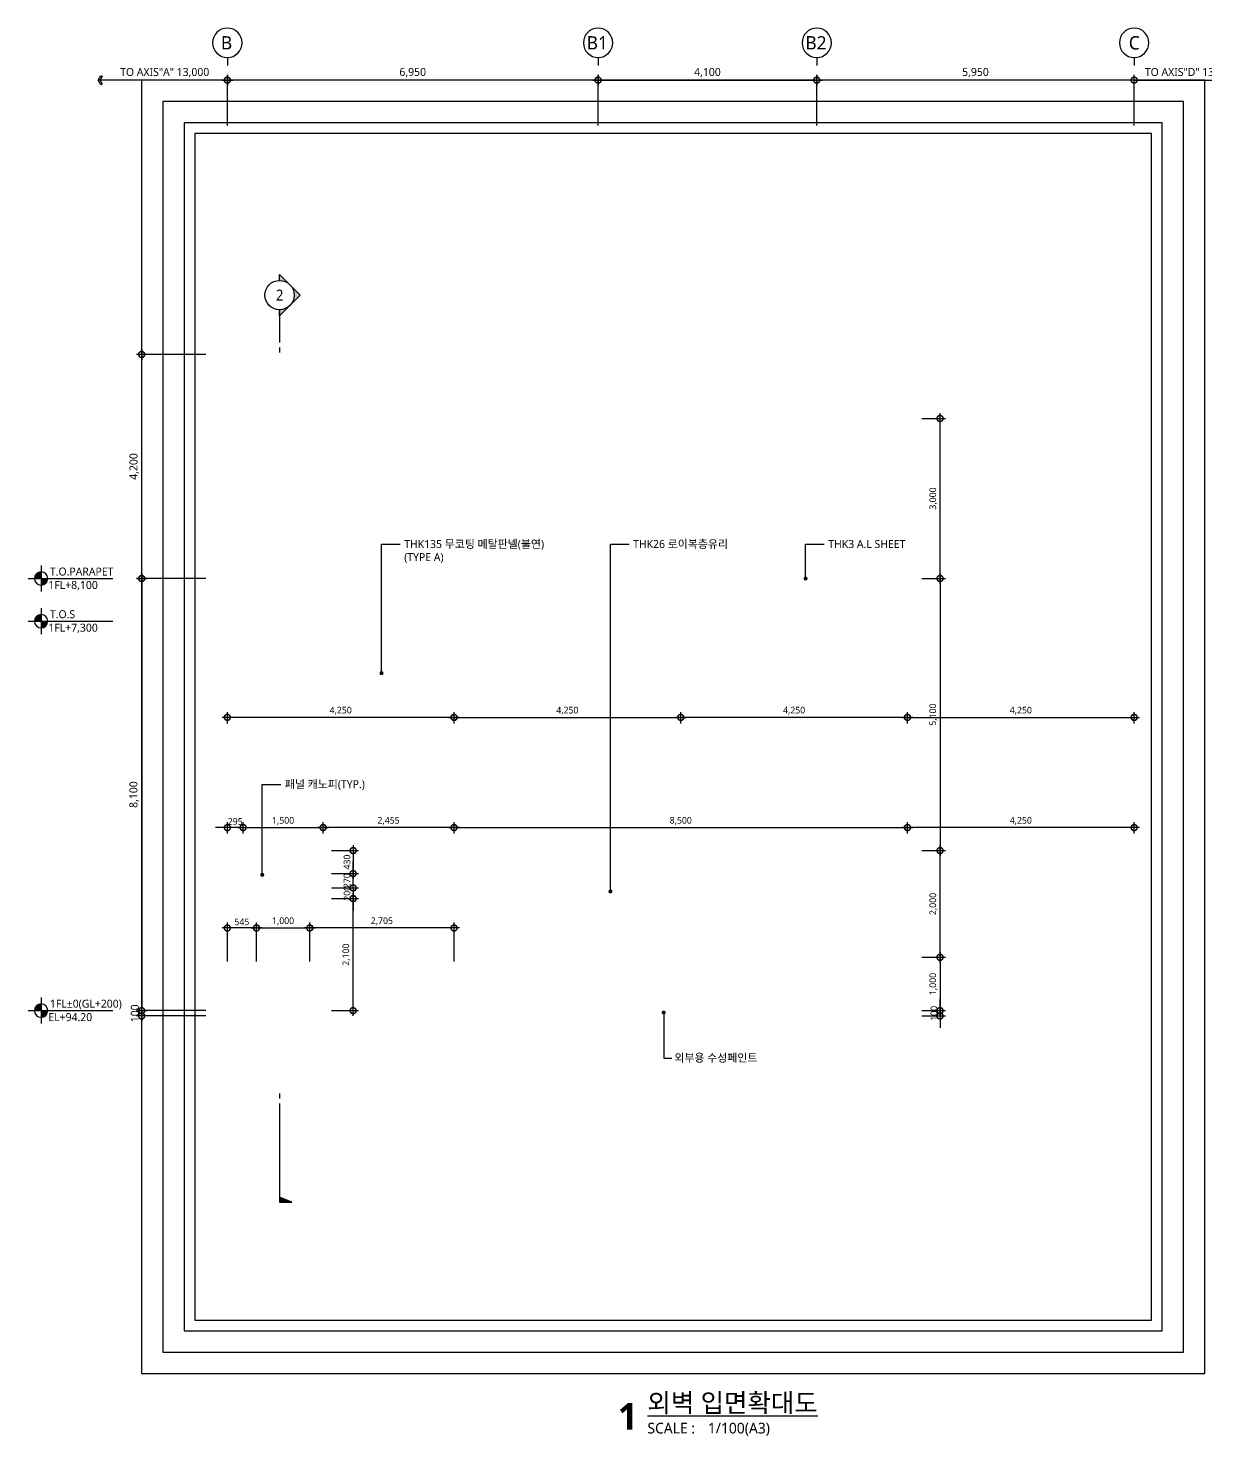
# Model space of a CAD drawing. Header units: millimetres. Extents: x 2568 to 292571, y 1285 to 27671.
# Drawn here: x 254868 to 276946, y 1285 to 27671 of the extents above; entities that cross this region are included whole.
import ezdxf
from ezdxf import colors
from ezdxf.entities.mleader import LeaderData, LeaderLine
from ezdxf.enums import TextEntityAlignment as Align
from ezdxf.math import Vec2, Vec3

# ---------------------------------------------------------------- set-up
doc = ezdxf.new("R2010")
doc.units = ezdxf.units.MM
doc.header["$LTSCALE"] = 200
doc.layers.get('DEFPOINTS').update_dxf_attribs({"color": 137})
for name, color, linetype in [('A-dim', 7, 'Continuous'), ('DIM', 7, 'Continuous'), ('DIM-INT', 7, 'Continuous'), ('SYM', 6, 'Continuous'), ('SYM-LEAD', 6, 'Continuous'), ('SYM-LEVEL', 7, 'Continuous'), ('TAG', 6, 'Continuous'), ('TEXT', 3, 'Continuous')]:
    doc.layers.add(name, color=color, linetype=linetype)
doc.layers.add('NOPLOT', color=191, linetype='Continuous', plot=False)
doc.styles.add('$0$스타일1', font='malgun.ttf')
doc.styles.add('ARIALB', font='malgun.ttf')
doc.styles.add('T1', font='malgun.ttf')
doc.styles.add('TEXT', font='malgun.ttf')
doc.styles.add('XR-sec$0$스타일1', font='malgun.ttf')
doc.styles.add('맑은고딕', font='malgun.ttf')
doc.styles.add('스타일1', font='malgun.ttf')
doc.styles.add('스타일2', font='malgunbd.ttf')
doc.dimstyles.new('CJA', dxfattribs={"dimscale": 300, "dimtxt": 2.7, "dimasz": 1, "dimexe": 2, "dimexo": 3, "dimgap": 1, "dimtad": 1, "dimdec": 0, "dimzin": 1, "dimdsep": 46, "dimlunit": 6, "dimtxsty": '$0$스타일1', "dimblk": 'CJDOT', "dimcen": 0.09, "dimdle": 1, "dimclrd": 256, "dimclre": 256, "dimclrt": 3, "dimadec": 0, "dimazin": 0, "dimtfac": 1, "dimtdec": 0, "dimtix": 1, "dimtmove": 2, "dimatfit": 3, "dimldrblk": 'CJDOT', "dimfxl": 1, "dimtolj": 1, "dimtzin": 1, "dimarcsym": 0})
doc.dimstyles.new('DIM-QD 1', dxfattribs={"dimtxt": 3, "dimasz": 1.5, "dimexe": 1, "dimexo": 0, "dimgap": 1, "dimtad": 1, "dimdec": 3, "dimdsep": 46, "dimlunit": 6, "dimtxsty": '스타일1', "dimblk1": 'ARCHTICK', "dimblk2": 'ARCHTICK', "dimsah": 1, "dimcen": 0, "dimclrd": 256, "dimclre": 256, "dimclrt": 3, "dimazin": 2, "dimtfac": 1, "dimtdec": 3, "dimtix": 1, "dimtmove": 2, "dimatfit": 3, "dimldrblk": 'ARCHTICK', "dimfxl": 1, "dimtolj": 1, "dimtzin": 0, "dimarcsym": 0})
doc.dimstyles.new('GAUN-50', dxfattribs={"dimscale": 50, "dimtxt": 3, "dimasz": 1, "dimexe": 2, "dimexo": 3, "dimgap": 1, "dimtad": 1, "dimdec": 0, "dimzin": 1, "dimdsep": 46, "dimlunit": 6, "dimtxsty": '스타일1', "dimblk": 'GAUN-DOT', "dimcen": -2, "dimdle": 2, "dimclrd": 256, "dimclre": 256, "dimclrt": 3, "dimadec": 0, "dimazin": 0, "dimtfac": 1, "dimtdec": 0, "dimtix": 1, "dimtmove": 2, "dimatfit": 3, "dimldrblk": 'DOTSMALL', "dimfxl": 1, "dimtolj": 1, "dimtzin": 1, "dimarcsym": 0})

# ---------------------------------------------------------------- blocks, each defined once
blk = doc.blocks.new('bu-v')
at = {"layer": 'TAG', "ltscale": 0.2}
blk.add_line((0, 3), (0, 0), dxfattribs=at)
blk.add_circle((0, 8.5), 5.5, dxfattribs=at)
at = {"layer": 'TAG', "color": 3, "style": 'ARIALB'}
blk.add_attdef('1', text='', height=5, dxfattribs=at).set_placement((0, 8.5), align=Align.MIDDLE_CENTER)
blk = doc.blocks.new('GAUN-DOT')
at = {"linetype": 'ByBlock'}
for p, q in [((2, 0), (-2, 0)), ((0, -2), (0, 2))]:
    blk.add_line(p, q, dxfattribs=at)
at = {"const_width": 2.25}
blk.add_lwpolyline([(0, 0.28125, 1), (0, -0.28125, 1)], format="xyb", close=True, dxfattribs=at)
blk = doc.blocks.new('*D82')
at = {"layer": 'DEFPOINTS', "color": 0, "transparency": 16777216}
for p in [(258602, 26697), (258602, 25697), (265552, 25697)]:
    blk.add_point(p, dxfattribs=at)
at = {"layer": 'DIM', "lineweight": -2, "transparency": 16777216}
for p, q in [((258602, 25847), (258602, 26797)), ((265502, 26697), (258652, 26697)), ((265552, 25847), (265552, 26797))]:
    blk.add_line(p, q, dxfattribs=at)
at = {"layer": 'DIM', "lineweight": -2, "transparency": 16777216, "xscale": 50, "yscale": 50, "zscale": 50, "rotation": 180}
blk.add_blockref('GAUN-DOT', (258602, 26697), dxfattribs=at)
at = {"layer": 'DIM', "lineweight": -2, "transparency": 16777216, "xscale": 50, "yscale": 50, "zscale": 50}
blk.add_blockref('GAUN-DOT', (265552, 26697), dxfattribs=at)
at = {"layer": 'DIM', "color": 3, "transparency": 16777216, "insert": (262077, 26837), "char_height": 150, "attachment_point": 5, "style": '스타일1'}
blk.add_mtext('\\A1;6,950', dxfattribs=at)
blk = doc.blocks.new('_DotSmall')
at = {"color": 0, "linetype": 'ByBlock', "const_width": 0.5}
blk.add_lwpolyline([(-0.0625, 0, 1), (0.0625, 0, 1)], format="xyb", close=True, dxfattribs=at)
blk = doc.blocks.new('*U13')
at = {"linetype": 'ByBlock', "lineweight": -2}
h = blk.add_hatch(color=0, dxfattribs=at)
h.paths.add_polyline_path([(0, 300, 0.198912), (-212, 212), (0, 424)])
h.paths.add_polyline_path([(-212, -212), (-424, 0), (-212, 212, 0.414214)])
h.paths.add_polyline_path([(-212, -212, 0.198912), (0, -300), (0, -424)])
blk.add_hatch(color=0, dxfattribs=at).paths.add_polyline_path([(-250, -18545), (0, -18445), (0, -18545)])
at = {"color": 0, "linetype": 'ByBlock', "lineweight": -2}
blk.add_lwpolyline([(0, 300, 1), (0, -300, 1), (0, 300), (0, 424), (-424, 0), (0, -424), (0, -300), (0, -424)], format="xyb", dxfattribs=at)
for points in [[(0, -300), (0, -972)], [(0, -1072), (0, -1172)], [(0, -16329), (0, -16429)], [(0, -16529), (0, -18545), (-250, -18545), (0, -18445)]]:
    blk.add_lwpolyline(points, dxfattribs=at)
at = {"color": 6, "style": 'TEXT', "width": 0.9}
blk.add_attdef('상세번호', text='', height=225, dxfattribs=at).set_placement((0, 0), align=Align.MIDDLE_CENTER)
blk = doc.blocks.new('dwgtitle')
at = {"layer": 'SYM', "color": 3, "style": '스타일1'}
blk.add_text('SCALE :', height=4, dxfattribs=at).set_placement((12.25, -1.4))
for tag, p, height in [('%%UTITLE', (12.25, 6.59), 7), ('1/100', (34.89, -1.4), 4)]:
    blk.add_attdef(tag, p, '', height=height, dxfattribs=at)
at = {"layer": 'SYM', "color": 6, "style": '스타일2'}
blk.add_attdef('A', text='', height=10, dxfattribs=at).set_placement((4.89, 5), align=Align.MIDDLE)
blk = doc.blocks.new('XR-sec$0$LEVEL1')
at = {"layer": 'SYM-LEVEL'}
h = blk.add_hatch(color=6, dxfattribs=at)
edge = h.paths.add_edge_path()
edge.add_ellipse((4.87, 0), major_axis=(1.77, 1.77), ratio=1, start_angle=405, end_angle=495)
edge.add_line((2.37, 0), (4.87, 0))
edge.add_line((4.87, 0), (4.87, 2.5))
edge = h.paths.add_edge_path()
edge.add_ellipse((4.87, 0), major_axis=(1.77, 1.77), ratio=1, start_angle=225, end_angle=315)
edge.add_line((7.37, 0), (4.87, 0))
edge.add_line((4.87, 0), (4.87, -2.5))
at = {"layer": 'SYM-LEVEL', "color": 6}
for p, q in [((0, 0), (9.74, 0)), ((4.87, 4.87), (4.87, -4.87)), ((9.07, 0), (31.8, 0))]:
    blk.add_line(p, q, dxfattribs=at)
blk.add_ellipse((4.87, 0), major_axis=(1.77, 1.77), ratio=1, start_param=5.497787, end_param=11.780972, dxfattribs=at)
at = {"layer": 'SYM-LEVEL', "color": 3, "style": 'XR-sec$0$스타일1'}
for tag, p in [('1층-바닥마감', (8.16, 1.11)), ('EL-+100', (8.16, -3.93))]:
    blk.add_attdef(tag, p, '', height=3, dxfattribs=at)
blk = doc.blocks.new('*D274')
at = {"layer": 'A-dim', "lineweight": -2, "transparency": 16777216}
for p, q in [((258196, 17355), (256896, 17355)), ((256996, 17305), (256996, 9305)), ((258196, 9255), (256896, 9255))]:
    blk.add_line(p, q, dxfattribs=at)
at = {"layer": 'DEFPOINTS', "color": 0, "transparency": 16777216}
for p in [(258346, 17355), (256996, 9255), (258346, 9255)]:
    blk.add_point(p, dxfattribs=at)
at = {"layer": 'A-dim', "lineweight": -2, "transparency": 16777216, "xscale": 50, "yscale": 50, "zscale": 50}
for p, rotation in [((256996, 17355), 90), ((256996, 9255), 270)]:
    blk.add_blockref('GAUN-DOT', p, dxfattribs=dict(at, rotation=rotation))
at = {"layer": 'A-dim', "color": 3, "transparency": 16777216, "insert": (256855, 13305), "char_height": 150, "attachment_point": 5, "rotation": 90, "style": '스타일1'}
blk.add_mtext('\\A1;8,100', dxfattribs=at)
blk = doc.blocks.new('*D275')
at = {"layer": 'A-dim', "lineweight": -2, "transparency": 16777216}
for p, q in [((258196, 9255), (256896, 9255)), ((256996, 9305), (256996, 9355)), ((256996, 9255), (256996, 9155)), ((258196, 9155), (256896, 9155)), ((256996, 9105), (256996, 9055))]:
    blk.add_line(p, q, dxfattribs=at)
at = {"layer": 'DEFPOINTS', "color": 0, "transparency": 16777216}
for p in [(258346, 9255), (256996, 9155), (258346, 9155)]:
    blk.add_point(p, dxfattribs=at)
at = {"layer": 'A-dim', "lineweight": -2, "transparency": 16777216, "xscale": 50, "yscale": 50, "zscale": 50}
for p, rotation in [((256996, 9255), 270), ((256996, 9155), 90)]:
    blk.add_blockref('GAUN-DOT', p, dxfattribs=dict(at, rotation=rotation))
at = {"layer": 'A-dim', "color": 3, "transparency": 16777216, "insert": (256868, 9205), "char_height": 150, "attachment_point": 5, "rotation": 90, "style": '스타일1'}
blk.add_mtext('\\A1;100', dxfattribs=at)
blk = doc.blocks.new('_ARCHTICK')
at = {"color": 0, "linetype": 'ByBlock', "const_width": 0.15}
blk.add_lwpolyline([(-0.5, -0.5), (0.5, 0.5)], dxfattribs=at)
blk = doc.blocks.new('*D280')
at = {"layer": 'DEFPOINTS', "color": 0, "transparency": 16777216}
for p in [(260402, 11355), (260960, 11355), (260402, 9255)]:
    blk.add_point(p, dxfattribs=at)
at = {"layer": 'DIM-INT', "color": 7, "lineweight": -2, "transparency": 16777216}
for p, q in [((260552, 11355), (261060, 11355)), ((260960, 9155), (260960, 11455)), ((260552, 9255), (261060, 9255))]:
    blk.add_line(p, q, dxfattribs=at)
at = {"layer": 'DIM-INT', "color": 7, "lineweight": -2, "transparency": 16777216, "xscale": 225, "yscale": 225, "zscale": 225}
for p, rotation in [((260960, 11355), 90), ((260960, 9255), 270)]:
    blk.add_blockref('_DotSmall', p, dxfattribs=dict(at, rotation=rotation))
at = {"layer": 'DIM-INT', "color": 3, "transparency": 16777216, "insert": (260834, 10305), "char_height": 125, "attachment_point": 5, "rotation": 90, "style": '스타일1'}
blk.add_mtext('\\A1;2,100', dxfattribs=at)
blk = doc.blocks.new('CJDOT')
blk.add_line((-2, 0), (2, 0))
at = {"const_width": 0.5}
blk.add_lwpolyline([(-0.25, 0, 1), (0.25, 0, 1)], format="xyb", close=True, dxfattribs=at)
blk = doc.blocks.new('*D281')
at = {"layer": 'DEFPOINTS', "color": 0, "transparency": 16777216}
for p in [(260402, 11555), (260402, 11355), (260960, 11355)]:
    blk.add_point(p, dxfattribs=at)
at = {"layer": 'DIM-INT', "color": 7, "lineweight": -2, "transparency": 16777216}
for p, q in [((260960, 11555), (260960, 11780)), ((260552, 11555), (261060, 11555)), ((260552, 11355), (261060, 11355)), ((260960, 11555), (260960, 11355)), ((260960, 11355), (260960, 11130))]:
    blk.add_line(p, q, dxfattribs=at)
at = {"layer": 'DIM-INT', "color": 7, "lineweight": -2, "transparency": 16777216, "xscale": 225, "yscale": 225, "zscale": 225}
for p, rotation in [((260960, 11555), 270), ((260960, 11355), 90)]:
    blk.add_blockref('_DotSmall', p, dxfattribs=dict(at, rotation=rotation))
at = {"layer": 'DIM-INT', "color": 3, "transparency": 16777216, "insert": (260845, 11455), "char_height": 125, "attachment_point": 5, "rotation": 90, "style": '스타일1'}
blk.add_mtext('\\A1;200', dxfattribs=at)
blk = doc.blocks.new('*D282')
at = {"layer": 'DEFPOINTS', "color": 0, "transparency": 16777216}
for p in [(260402, 11825), (260960, 11825), (260402, 11555)]:
    blk.add_point(p, dxfattribs=at)
at = {"layer": 'DIM-INT', "color": 7, "lineweight": -2, "transparency": 16777216}
for p, q in [((260960, 11825), (260960, 12050)), ((260552, 11825), (261060, 11825)), ((260960, 11555), (260960, 11825)), ((260552, 11555), (261060, 11555)), ((260960, 11555), (260960, 11330))]:
    blk.add_line(p, q, dxfattribs=at)
at = {"layer": 'DIM-INT', "color": 7, "lineweight": -2, "transparency": 16777216, "xscale": 225, "yscale": 225, "zscale": 225}
for p, rotation in [((260960, 11825), 270), ((260960, 11555), 90)]:
    blk.add_blockref('_DotSmall', p, dxfattribs=dict(at, rotation=rotation))
at = {"layer": 'DIM-INT', "color": 3, "transparency": 16777216, "insert": (260845, 11690), "char_height": 125, "attachment_point": 5, "rotation": 90, "style": '스타일1'}
blk.add_mtext('\\A1;270', dxfattribs=at)
blk = doc.blocks.new('*D283')
at = {"layer": 'DEFPOINTS', "color": 0, "transparency": 16777216}
for p in [(258602, 10805), (258602, 10029), (259147, 10029)]:
    blk.add_point(p, dxfattribs=at)
at = {"layer": 'DIM-INT', "color": 7, "lineweight": -2, "transparency": 16777216}
for p, q in [((258602, 10179), (258602, 10905)), ((259147, 10179), (259147, 10905)), ((259247, 10805), (258502, 10805))]:
    blk.add_line(p, q, dxfattribs=at)
at = {"layer": 'DIM-INT', "color": 7, "lineweight": -2, "transparency": 16777216, "xscale": 225, "yscale": 225, "zscale": 225, "rotation": 180}
blk.add_blockref('_DotSmall', (258602, 10805), dxfattribs=at)
at = {"layer": 'DIM-INT', "color": 7, "lineweight": -2, "transparency": 16777216, "xscale": 225, "yscale": 225, "zscale": 225}
blk.add_blockref('_DotSmall', (259147, 10805), dxfattribs=at)
at = {"layer": 'DIM-INT', "color": 3, "transparency": 16777216, "insert": (258874, 10919), "char_height": 125, "attachment_point": 5, "style": '스타일1'}
blk.add_mtext('\\A1;545', dxfattribs=at)
blk = doc.blocks.new('*D284')
at = {"layer": 'DEFPOINTS', "color": 0, "transparency": 16777216}
for p in [(260147, 10805), (259147, 10029), (260147, 10029)]:
    blk.add_point(p, dxfattribs=at)
at = {"layer": 'DIM-INT', "color": 7, "lineweight": -2, "transparency": 16777216}
for p, q in [((259147, 10179), (259147, 10905)), ((260147, 10179), (260147, 10905)), ((259047, 10805), (260247, 10805))]:
    blk.add_line(p, q, dxfattribs=at)
at = {"layer": 'DIM-INT', "color": 7, "lineweight": -2, "transparency": 16777216, "xscale": 225, "yscale": 225, "zscale": 225, "rotation": 180}
blk.add_blockref('_DotSmall', (259147, 10805), dxfattribs=at)
at = {"layer": 'DIM-INT', "color": 7, "lineweight": -2, "transparency": 16777216, "xscale": 225, "yscale": 225, "zscale": 225}
blk.add_blockref('_DotSmall', (260147, 10805), dxfattribs=at)
at = {"layer": 'DIM-INT', "color": 3, "transparency": 16777216, "insert": (259647, 10930), "char_height": 125, "attachment_point": 5, "style": '스타일1'}
blk.add_mtext('\\A1;1,000', dxfattribs=at)
blk = doc.blocks.new('*D276')
at = {"layer": 'DEFPOINTS', "color": 0, "transparency": 16777216}
for p in [(260147, 10805), (260147, 10029), (262852, 10029)]:
    blk.add_point(p, dxfattribs=at)
at = {"layer": 'DIM-INT', "color": 7, "lineweight": -2, "transparency": 16777216}
for p, q in [((260147, 10179), (260147, 10905)), ((262852, 10179), (262852, 10905)), ((262952, 10805), (260047, 10805))]:
    blk.add_line(p, q, dxfattribs=at)
at = {"layer": 'DIM-INT', "color": 7, "lineweight": -2, "transparency": 16777216, "xscale": 225, "yscale": 225, "zscale": 225, "rotation": 180}
blk.add_blockref('_DotSmall', (260147, 10805), dxfattribs=at)
at = {"layer": 'DIM-INT', "color": 7, "lineweight": -2, "transparency": 16777216, "xscale": 225, "yscale": 225, "zscale": 225}
blk.add_blockref('_DotSmall', (262852, 10805), dxfattribs=at)
at = {"layer": 'DIM-INT', "color": 3, "transparency": 16777216, "insert": (261499, 10930), "char_height": 125, "attachment_point": 5, "style": '스타일1'}
blk.add_mtext('\\A1;2,705', dxfattribs=at)
blk = doc.blocks.new('*D277')
at = {"layer": 'DEFPOINTS', "color": 0, "transparency": 16777216}
for p in [(260397, 12686), (258897, 12423), (260397, 12423)]:
    blk.add_point(p, dxfattribs=at)
at = {"layer": 'DIM-INT', "color": 7, "lineweight": -2, "transparency": 16777216}
for p, q in [((258797, 12686), (260497, 12686)), ((258897, 12573), (258897, 12786)), ((260397, 12573), (260397, 12786))]:
    blk.add_line(p, q, dxfattribs=at)
at = {"layer": 'DIM-INT', "color": 7, "lineweight": -2, "transparency": 16777216, "xscale": 225, "yscale": 225, "zscale": 225, "rotation": 180}
blk.add_blockref('_DotSmall', (258897, 12686), dxfattribs=at)
at = {"layer": 'DIM-INT', "color": 7, "lineweight": -2, "transparency": 16777216, "xscale": 225, "yscale": 225, "zscale": 225}
blk.add_blockref('_DotSmall', (260397, 12686), dxfattribs=at)
at = {"layer": 'DIM-INT', "color": 3, "transparency": 16777216, "insert": (259647, 12811), "char_height": 125, "attachment_point": 5, "style": '스타일1'}
blk.add_mtext('\\A1;1,500', dxfattribs=at)
blk = doc.blocks.new('*D278')
at = {"layer": 'DEFPOINTS', "color": 0, "transparency": 16777216}
for p in [(260397, 12686), (260397, 12423), (262852, 12423)]:
    blk.add_point(p, dxfattribs=at)
at = {"layer": 'DIM-INT', "color": 7, "lineweight": -2, "transparency": 16777216}
for p, q in [((262952, 12686), (260297, 12686)), ((260397, 12573), (260397, 12786)), ((262852, 12573), (262852, 12786))]:
    blk.add_line(p, q, dxfattribs=at)
at = {"layer": 'DIM-INT', "color": 7, "lineweight": -2, "transparency": 16777216, "xscale": 225, "yscale": 225, "zscale": 225, "rotation": 180}
blk.add_blockref('_DotSmall', (260397, 12686), dxfattribs=at)
at = {"layer": 'DIM-INT', "color": 7, "lineweight": -2, "transparency": 16777216, "xscale": 225, "yscale": 225, "zscale": 225}
blk.add_blockref('_DotSmall', (262852, 12686), dxfattribs=at)
at = {"layer": 'DIM-INT', "color": 3, "transparency": 16777216, "insert": (261624, 12811), "char_height": 125, "attachment_point": 5, "style": '스타일1'}
blk.add_mtext('\\A1;2,455', dxfattribs=at)
blk = doc.blocks.new('*D279')
at = {"layer": 'DEFPOINTS', "color": 0, "transparency": 16777216}
for p in [(258602, 12686), (258602, 12423), (258897, 12423)]:
    blk.add_point(p, dxfattribs=at)
at = {"layer": 'DIM-INT', "color": 7, "lineweight": -2, "transparency": 16777216}
for p, q in [((258602, 12686), (258377, 12686)), ((258602, 12573), (258602, 12786)), ((258897, 12686), (258602, 12686)), ((258897, 12573), (258897, 12786)), ((258897, 12686), (259122, 12686))]:
    blk.add_line(p, q, dxfattribs=at)
at = {"layer": 'DIM-INT', "color": 7, "lineweight": -2, "transparency": 16777216, "xscale": 225, "yscale": 225, "zscale": 225}
blk.add_blockref('_DotSmall', (258602, 12686), dxfattribs=at)
at = {"layer": 'DIM-INT', "color": 7, "lineweight": -2, "transparency": 16777216, "xscale": 225, "yscale": 225, "zscale": 225, "rotation": 180}
blk.add_blockref('_DotSmall', (258897, 12686), dxfattribs=at)
at = {"layer": 'DIM-INT', "color": 3, "transparency": 16777216, "insert": (258749, 12801), "char_height": 125, "attachment_point": 5, "style": '스타일1'}
blk.add_mtext('\\A1;295', dxfattribs=at)
blk = doc.blocks.new('*D285')
at = {"layer": 'A-dim', "lineweight": -2, "transparency": 16777216}
for p, q in [((258196, 21555), (256896, 21555)), ((256996, 17405), (256996, 21505)), ((258196, 17355), (256896, 17355))]:
    blk.add_line(p, q, dxfattribs=at)
at = {"layer": 'DEFPOINTS', "color": 0, "transparency": 16777216}
for p in [(256996, 21555), (258346, 21555), (258346, 17355)]:
    blk.add_point(p, dxfattribs=at)
at = {"layer": 'A-dim', "lineweight": -2, "transparency": 16777216, "xscale": 50, "yscale": 50, "zscale": 50}
for p, rotation in [((256996, 21555), 90), ((256996, 17355), 270)]:
    blk.add_blockref('GAUN-DOT', p, dxfattribs=dict(at, rotation=rotation))
at = {"layer": 'A-dim', "color": 3, "transparency": 16777216, "insert": (256856, 19455), "char_height": 150, "attachment_point": 5, "rotation": 90, "style": '스타일1'}
blk.add_mtext('\\A1;4,200', dxfattribs=at)
blk = doc.blocks.new('*D292')
at = {"layer": 'DEFPOINTS', "color": 0, "transparency": 16777216}
for p in [(258602, 14752), (258602, 14488), (262852, 14488)]:
    blk.add_point(p, dxfattribs=at)
at = {"layer": 'DIM-INT', "color": 7, "lineweight": -2, "transparency": 16777216}
for p, q in [((258602, 14638), (258602, 14852)), ((262852, 14638), (262852, 14852)), ((262952, 14752), (258502, 14752))]:
    blk.add_line(p, q, dxfattribs=at)
at = {"layer": 'DIM-INT', "color": 7, "lineweight": -2, "transparency": 16777216, "xscale": 225, "yscale": 225, "zscale": 225, "rotation": 180}
blk.add_blockref('_DotSmall', (258602, 14752), dxfattribs=at)
at = {"layer": 'DIM-INT', "color": 7, "lineweight": -2, "transparency": 16777216, "xscale": 225, "yscale": 225, "zscale": 225}
blk.add_blockref('_DotSmall', (262852, 14752), dxfattribs=at)
at = {"layer": 'DIM-INT', "color": 3, "transparency": 16777216, "insert": (260727, 14877), "char_height": 125, "attachment_point": 5, "style": '스타일1'}
blk.add_mtext('\\A1;4,250', dxfattribs=at)
blk = doc.blocks.new('*D293')
at = {"layer": 'DEFPOINTS', "color": 0, "transparency": 16777216}
for p in [(267102, 14752), (262852, 14488), (267102, 14488)]:
    blk.add_point(p, dxfattribs=at)
at = {"layer": 'DIM-INT', "color": 7, "lineweight": -2, "transparency": 16777216}
for p, q in [((262852, 14638), (262852, 14852)), ((267102, 14638), (267102, 14852)), ((262752, 14752), (267202, 14752))]:
    blk.add_line(p, q, dxfattribs=at)
at = {"layer": 'DIM-INT', "color": 7, "lineweight": -2, "transparency": 16777216, "xscale": 225, "yscale": 225, "zscale": 225, "rotation": 180}
blk.add_blockref('_DotSmall', (262852, 14752), dxfattribs=at)
at = {"layer": 'DIM-INT', "color": 7, "lineweight": -2, "transparency": 16777216, "xscale": 225, "yscale": 225, "zscale": 225}
blk.add_blockref('_DotSmall', (267102, 14752), dxfattribs=at)
at = {"layer": 'DIM-INT', "color": 3, "transparency": 16777216, "insert": (264977, 14877), "char_height": 125, "attachment_point": 5, "style": '스타일1'}
blk.add_mtext('\\A1;4,250', dxfattribs=at)
blk = doc.blocks.new('*D294')
at = {"layer": 'DEFPOINTS', "color": 0, "transparency": 16777216}
for p in [(267102, 14752), (267102, 14488), (271352, 14488)]:
    blk.add_point(p, dxfattribs=at)
at = {"layer": 'DIM-INT', "color": 7, "lineweight": -2, "transparency": 16777216}
for p, q in [((267102, 14638), (267102, 14852)), ((271352, 14638), (271352, 14852)), ((271452, 14752), (267002, 14752))]:
    blk.add_line(p, q, dxfattribs=at)
at = {"layer": 'DIM-INT', "color": 7, "lineweight": -2, "transparency": 16777216, "xscale": 225, "yscale": 225, "zscale": 225, "rotation": 180}
blk.add_blockref('_DotSmall', (267102, 14752), dxfattribs=at)
at = {"layer": 'DIM-INT', "color": 7, "lineweight": -2, "transparency": 16777216, "xscale": 225, "yscale": 225, "zscale": 225}
blk.add_blockref('_DotSmall', (271352, 14752), dxfattribs=at)
at = {"layer": 'DIM-INT', "color": 3, "transparency": 16777216, "insert": (269227, 14877), "char_height": 125, "attachment_point": 5, "style": '스타일1'}
blk.add_mtext('\\A1;4,250', dxfattribs=at)
blk = doc.blocks.new('*D295')
at = {"layer": 'DEFPOINTS', "color": 0, "transparency": 16777216}
for p in [(275602, 14752), (271352, 14488), (275602, 14488)]:
    blk.add_point(p, dxfattribs=at)
at = {"layer": 'DIM-INT', "color": 7, "lineweight": -2, "transparency": 16777216}
for p, q in [((271352, 14638), (271352, 14852)), ((275602, 14638), (275602, 14852)), ((271252, 14752), (275702, 14752))]:
    blk.add_line(p, q, dxfattribs=at)
at = {"layer": 'DIM-INT', "color": 7, "lineweight": -2, "transparency": 16777216, "xscale": 225, "yscale": 225, "zscale": 225, "rotation": 180}
blk.add_blockref('_DotSmall', (271352, 14752), dxfattribs=at)
at = {"layer": 'DIM-INT', "color": 7, "lineweight": -2, "transparency": 16777216, "xscale": 225, "yscale": 225, "zscale": 225}
blk.add_blockref('_DotSmall', (275602, 14752), dxfattribs=at)
at = {"layer": 'DIM-INT', "color": 3, "transparency": 16777216, "insert": (273477, 14877), "char_height": 125, "attachment_point": 5, "style": '스타일1'}
blk.add_mtext('\\A1;4,250', dxfattribs=at)
blk = doc.blocks.new('*D296')
at = {"layer": 'DEFPOINTS', "color": 0, "transparency": 16777216}
for p in [(271473, 12255), (271963, 12255), (271473, 10255)]:
    blk.add_point(p, dxfattribs=at)
at = {"layer": 'DIM-INT', "color": 7, "lineweight": -2, "transparency": 16777216}
for p, q in [((271623, 12255), (272063, 12255)), ((271963, 10155), (271963, 12355)), ((271623, 10255), (272063, 10255))]:
    blk.add_line(p, q, dxfattribs=at)
at = {"layer": 'DIM-INT', "color": 7, "lineweight": -2, "transparency": 16777216, "xscale": 225, "yscale": 225, "zscale": 225}
for p, rotation in [((271963, 12255), 90), ((271963, 10255), 270)]:
    blk.add_blockref('_DotSmall', p, dxfattribs=dict(at, rotation=rotation))
at = {"layer": 'DIM-INT', "color": 3, "transparency": 16777216, "insert": (271838, 11255), "char_height": 125, "attachment_point": 5, "rotation": 90, "style": '스타일1'}
blk.add_mtext('\\A1;2,000', dxfattribs=at)
blk = doc.blocks.new('*D297')
at = {"layer": 'DEFPOINTS', "color": 0, "transparency": 16777216}
for p in [(271473, 10255), (271473, 9255), (271963, 9255)]:
    blk.add_point(p, dxfattribs=at)
at = {"layer": 'DIM-INT', "color": 7, "lineweight": -2, "transparency": 16777216}
for p, q in [((271963, 10355), (271963, 9155)), ((271623, 10255), (272063, 10255)), ((271623, 9255), (272063, 9255))]:
    blk.add_line(p, q, dxfattribs=at)
at = {"layer": 'DIM-INT', "color": 7, "lineweight": -2, "transparency": 16777216, "xscale": 225, "yscale": 225, "zscale": 225}
for p, rotation in [((271963, 10255), 90), ((271963, 9255), 270)]:
    blk.add_blockref('_DotSmall', p, dxfattribs=dict(at, rotation=rotation))
at = {"layer": 'DIM-INT', "color": 3, "transparency": 16777216, "insert": (271837, 9755), "char_height": 125, "attachment_point": 5, "rotation": 90, "style": '스타일1'}
blk.add_mtext('\\A1;1,000', dxfattribs=at)
blk = doc.blocks.new('*D298')
at = {"layer": 'DEFPOINTS', "color": 0, "transparency": 16777216}
for p in [(271473, 17355), (271473, 12255), (271963, 12255)]:
    blk.add_point(p, dxfattribs=at)
at = {"layer": 'DIM-INT', "color": 7, "lineweight": -2, "transparency": 16777216}
for p, q in [((271963, 17455), (271963, 12155)), ((271623, 17355), (272063, 17355)), ((271623, 12255), (272063, 12255))]:
    blk.add_line(p, q, dxfattribs=at)
at = {"layer": 'DIM-INT', "color": 7, "lineweight": -2, "transparency": 16777216, "xscale": 225, "yscale": 225, "zscale": 225}
for p, rotation in [((271963, 17355), 90), ((271963, 12255), 270)]:
    blk.add_blockref('_DotSmall', p, dxfattribs=dict(at, rotation=rotation))
at = {"layer": 'DIM-INT', "color": 3, "transparency": 16777216, "insert": (271837, 14805), "char_height": 125, "attachment_point": 5, "rotation": 90, "style": '스타일1'}
blk.add_mtext('\\A1;5,100', dxfattribs=at)
blk = doc.blocks.new('*D299')
at = {"layer": 'DEFPOINTS', "color": 0, "transparency": 16777216}
for p in [(271473, 20355), (271963, 20355), (271473, 17355)]:
    blk.add_point(p, dxfattribs=at)
at = {"layer": 'DIM-INT', "color": 7, "lineweight": -2, "transparency": 16777216}
for p, q in [((271623, 20355), (272063, 20355)), ((271963, 17255), (271963, 20455)), ((271623, 17355), (272063, 17355))]:
    blk.add_line(p, q, dxfattribs=at)
at = {"layer": 'DIM-INT', "color": 7, "lineweight": -2, "transparency": 16777216, "xscale": 225, "yscale": 225, "zscale": 225}
for p, rotation in [((271963, 20355), 90), ((271963, 17355), 270)]:
    blk.add_blockref('_DotSmall', p, dxfattribs=dict(at, rotation=rotation))
at = {"layer": 'DIM-INT', "color": 3, "transparency": 16777216, "insert": (271838, 18855), "char_height": 125, "attachment_point": 5, "rotation": 90, "style": '스타일1'}
blk.add_mtext('\\A1;3,000', dxfattribs=at)
blk = doc.blocks.new('*D300')
at = {"layer": 'DEFPOINTS', "color": 0, "transparency": 16777216}
for p in [(271352, 12686), (262852, 12423), (271352, 12423)]:
    blk.add_point(p, dxfattribs=at)
at = {"layer": 'DIM-INT', "color": 7, "lineweight": -2, "transparency": 16777216}
for p, q in [((262752, 12686), (271452, 12686)), ((262852, 12573), (262852, 12786)), ((271352, 12573), (271352, 12786))]:
    blk.add_line(p, q, dxfattribs=at)
at = {"layer": 'DIM-INT', "color": 7, "lineweight": -2, "transparency": 16777216, "xscale": 225, "yscale": 225, "zscale": 225, "rotation": 180}
blk.add_blockref('_DotSmall', (262852, 12686), dxfattribs=at)
at = {"layer": 'DIM-INT', "color": 7, "lineweight": -2, "transparency": 16777216, "xscale": 225, "yscale": 225, "zscale": 225}
blk.add_blockref('_DotSmall', (271352, 12686), dxfattribs=at)
at = {"layer": 'DIM-INT', "color": 3, "transparency": 16777216, "insert": (267102, 12811), "char_height": 125, "attachment_point": 5, "style": '스타일1'}
blk.add_mtext('\\A1;8,500', dxfattribs=at)
blk = doc.blocks.new('*D301')
at = {"layer": 'DEFPOINTS', "color": 0, "transparency": 16777216}
for p in [(271473, 9255), (271963, 9255), (271473, 9155)]:
    blk.add_point(p, dxfattribs=at)
at = {"layer": 'DIM-INT', "color": 7, "lineweight": -2, "transparency": 16777216}
for p, q in [((271623, 9255), (272063, 9255)), ((271963, 9255), (271963, 9480)), ((271963, 9155), (271963, 9255)), ((271623, 9155), (272063, 9155)), ((271963, 9155), (271963, 8930))]:
    blk.add_line(p, q, dxfattribs=at)
at = {"layer": 'DIM-INT', "color": 7, "lineweight": -2, "transparency": 16777216, "xscale": 225, "yscale": 225, "zscale": 225}
for p, rotation in [((271963, 9255), 270), ((271963, 9155), 90)]:
    blk.add_blockref('_DotSmall', p, dxfattribs=dict(at, rotation=rotation))
at = {"layer": 'DIM-INT', "color": 3, "transparency": 16777216, "insert": (271848, 9205), "char_height": 125, "attachment_point": 5, "rotation": 90, "style": '스타일1'}
blk.add_mtext('\\A1;100', dxfattribs=at)
blk = doc.blocks.new('_DOT')
at = {"color": 0, "linetype": 'ByBlock'}
blk.add_line((-0.5, 0), (-1, 0), dxfattribs=at)
at = {"color": 0, "linetype": 'ByBlock', "const_width": 0.5}
blk.add_lwpolyline([(-0.25, 0, 1), (0.25, 0, 1)], format="xyb", close=True, dxfattribs=at)
blk = doc.blocks.new('*D302')
at = {"layer": 'DEFPOINTS', "color": 0, "transparency": 16777216}
for p in [(271352, 12686), (271352, 12423), (275602, 12423)]:
    blk.add_point(p, dxfattribs=at)
at = {"layer": 'DIM-INT', "color": 7, "lineweight": -2, "transparency": 16777216}
for p, q in [((275702, 12686), (271252, 12686)), ((271352, 12573), (271352, 12786)), ((275602, 12573), (275602, 12786))]:
    blk.add_line(p, q, dxfattribs=at)
at = {"layer": 'DIM-INT', "color": 7, "lineweight": -2, "transparency": 16777216, "xscale": 225, "yscale": 225, "zscale": 225, "rotation": 180}
blk.add_blockref('_DotSmall', (271352, 12686), dxfattribs=at)
at = {"layer": 'DIM-INT', "color": 7, "lineweight": -2, "transparency": 16777216, "xscale": 225, "yscale": 225, "zscale": 225}
blk.add_blockref('_DotSmall', (275602, 12686), dxfattribs=at)
at = {"layer": 'DIM-INT', "color": 3, "transparency": 16777216, "insert": (273477, 12811), "char_height": 125, "attachment_point": 5, "style": '스타일1'}
blk.add_mtext('\\A1;4,250', dxfattribs=at)
blk = doc.blocks.new('*D379')
at = {"layer": 'DEFPOINTS', "color": 0, "transparency": 16777216}
for p in [(260402, 12255), (260402, 11825), (260960, 11825)]:
    blk.add_point(p, dxfattribs=at)
at = {"layer": 'DIM-INT', "color": 7, "lineweight": -2, "transparency": 16777216}
for p, q in [((260552, 12255), (261060, 12255)), ((260960, 12355), (260960, 11725)), ((260552, 11825), (261060, 11825))]:
    blk.add_line(p, q, dxfattribs=at)
at = {"layer": 'DIM-INT', "color": 7, "lineweight": -2, "transparency": 16777216, "xscale": 225, "yscale": 225, "zscale": 225}
for p, rotation in [((260960, 12255), 90), ((260960, 11825), 270)]:
    blk.add_blockref('_DotSmall', p, dxfattribs=dict(at, rotation=rotation))
at = {"layer": 'DIM-INT', "color": 3, "transparency": 16777216, "insert": (260845, 12040), "char_height": 125, "attachment_point": 5, "rotation": 90, "style": '스타일1'}
blk.add_mtext('\\A1;430', dxfattribs=at)
blk = doc.blocks.new('*D398')
at = {"layer": 'DEFPOINTS', "color": 0, "transparency": 16777216}
for p in [(269652, 26697), (265552, 25697), (269652, 25697)]:
    blk.add_point(p, dxfattribs=at)
at = {"layer": 'DIM', "lineweight": -2, "transparency": 16777216}
for p, q in [((265552, 25847), (265552, 26797)), ((265602, 26697), (269602, 26697)), ((269652, 25847), (269652, 26797))]:
    blk.add_line(p, q, dxfattribs=at)
at = {"layer": 'DIM', "lineweight": -2, "transparency": 16777216, "xscale": 50, "yscale": 50, "zscale": 50, "rotation": 180}
blk.add_blockref('GAUN-DOT', (265552, 26697), dxfattribs=at)
at = {"layer": 'DIM', "lineweight": -2, "transparency": 16777216, "xscale": 50, "yscale": 50, "zscale": 50}
blk.add_blockref('GAUN-DOT', (269652, 26697), dxfattribs=at)
at = {"layer": 'DIM', "color": 3, "transparency": 16777216, "insert": (267602, 26837), "char_height": 150, "attachment_point": 5, "style": '스타일1'}
blk.add_mtext('\\A1;4,100', dxfattribs=at)
blk = doc.blocks.new('*D399')
at = {"layer": 'DEFPOINTS', "color": 0, "transparency": 16777216}
for p in [(269652, 26697), (269652, 25697), (275602, 25697)]:
    blk.add_point(p, dxfattribs=at)
at = {"layer": 'DIM', "lineweight": -2, "transparency": 16777216}
for p, q in [((269652, 25847), (269652, 26797)), ((275552, 26697), (269702, 26697)), ((275602, 25847), (275602, 26797))]:
    blk.add_line(p, q, dxfattribs=at)
at = {"layer": 'DIM', "lineweight": -2, "transparency": 16777216, "xscale": 50, "yscale": 50, "zscale": 50, "rotation": 180}
blk.add_blockref('GAUN-DOT', (269652, 26697), dxfattribs=at)
at = {"layer": 'DIM', "lineweight": -2, "transparency": 16777216, "xscale": 50, "yscale": 50, "zscale": 50}
blk.add_blockref('GAUN-DOT', (275602, 26697), dxfattribs=at)
at = {"layer": 'DIM', "color": 3, "transparency": 16777216, "insert": (272627, 26837), "char_height": 150, "attachment_point": 5, "style": '스타일1'}
blk.add_mtext('\\A1;5,950', dxfattribs=at)

msp = doc.modelspace()

# ---------------------------------------------------------------- linework, layer by layer
at = {"layer": 'A-dim', "ltscale": 30}
for points in [[(258601.8, 26696.5), (256183.3, 26696.5), (256233.3, 26783.1), (256254.9, 26770.6), (256212.1, 26696.5), (256254.9, 26622.4), (256233.3, 26609.9), (256183.3, 26696.5)], [(275601.8, 26696.5), (278020.3, 26696.5), (277970.3, 26783.1), (277948.7, 26770.6), (277991.5, 26696.5), (277948.7, 26622.4), (277970.3, 26609.9), (278020.3, 26696.5)]]:
    msp.add_lwpolyline(points, dxfattribs=at)
at = {"layer": 'NOPLOT'}
for points in [[(256995.6, 2455.2), (276929, 2455.2), (276929, 26696.5), (256995.6, 26696.5)], [(257395.6, 2855.2), (276529, 2855.2), (276529, 26296.5), (257395.6, 26296.5)], [(257795.6, 3255.2), (276129, 3255.2), (276129, 25896.5), (257795.6, 25896.5)], [(257995.6, 3455.2), (275929, 3455.2), (275929, 25696.5), (257995.6, 25696.5)]]:
    msp.add_lwpolyline(points, close=True, dxfattribs=at)

# ---------------------------------------------------------------- block references
at = {"layer": 'SYM', "xscale": 50, "yscale": 50, "zscale": 50}
msp.add_blockref('dwgtitle', (265864.5, 1399.3), dxfattribs=at).add_auto_attribs({'%%UTITLE': '%%u외벽 입면확대도', '1/100': '1/100(A3)', 'A': '1'})
at = {"layer": 'SYM-LEVEL'}
ref = msp.add_blockref('XR-sec$0$LEVEL1', (254867.7, 17355.2), dxfattribs=dict(at, xscale=50, yscale=50, zscale=50))
ref.add_attrib('EL-+100', '1FL+8,100', (255246.9, 17158.8), dxfattribs={"color": 3, "height": 150, "style": 'XR-sec$0$스타일1'})
ref.add_attrib('1층-바닥마감', 'T.O.PARAPET', (255275.6, 17410.4), dxfattribs={"color": 3, "height": 150, "style": 'XR-sec$0$스타일1'})
ref = msp.add_blockref('XR-sec$0$LEVEL1', (254867.7, 16555.2), dxfattribs=dict(at, xscale=50, yscale=50, zscale=50))
ref.add_attrib('EL-+100', '1FL+7,300', (255246.9, 16358.8), dxfattribs={"color": 3, "height": 150, "style": 'XR-sec$0$스타일1'})
ref.add_attrib('1층-바닥마감', 'T.O.S', (255275.6, 16610.4), dxfattribs={"color": 3, "height": 150, "style": 'XR-sec$0$스타일1'})
ref = msp.add_blockref('XR-sec$0$LEVEL1', (254867.7, 9255.2), dxfattribs=dict(at, xscale=50, yscale=50, zscale=50))
ref.add_attrib('EL-+100', 'EL+94.20', (255246.9, 9058.8), dxfattribs={"color": 3, "height": 150, "style": 'XR-sec$0$스타일1'})
ref.add_attrib('1층-바닥마감', '1FL%%P0(GL+200)', (255275.6, 9310.4), dxfattribs={"color": 3, "height": 150, "style": 'XR-sec$0$스타일1'})
at = {"layer": 'TAG'}
ref = msp.add_blockref('bu-v', (258601.8, 26971.2), dxfattribs=dict(at, xscale=-50.00000000000169, yscale=50.00000000000169, zscale=50.00000000000169))
ref.add_attrib('1', 'B', dxfattribs={"color": 3, "height": 250, "style": '맑은고딕'}).set_placement((258586.9, 27396.2), align=Align.MIDDLE_CENTER)
ref = msp.add_blockref('bu-v', (265551.8, 26971.2), dxfattribs=dict(at, xscale=-50.00000000000169, yscale=50.00000000000169, zscale=50.00000000000169))
ref.add_attrib('1', 'B1', dxfattribs={"color": 3, "height": 250, "style": '맑은고딕'}).set_placement((265536.9, 27396.2), align=Align.MIDDLE_CENTER)
ref = msp.add_blockref('bu-v', (269651.8, 26971.2), dxfattribs=dict(at, xscale=-50.00000000000169, yscale=50.00000000000169, zscale=50.00000000000169))
ref.add_attrib('1', 'B2', dxfattribs={"color": 3, "height": 250, "style": '맑은고딕'}).set_placement((269636.9, 27396.2), align=Align.MIDDLE_CENTER)
ref = msp.add_blockref('bu-v', (275601.8, 26971.2), dxfattribs=dict(at, xscale=-50.00000000000169, yscale=50.00000000000169, zscale=50.00000000000169))
ref.add_attrib('1', 'C', dxfattribs={"color": 3, "height": 250, "style": '맑은고딕'}).set_placement((275603.5, 27396.2), align=Align.MIDDLE_CENTER)
ref = msp.add_blockref('*U13', (259580.3, 22667.8), dxfattribs=dict(at, xscale=-0.916666666670472, yscale=0.916666666670472, zscale=0.916666666670472))
ref.add_attrib('상세번호', '2', dxfattribs={"layer": '0', "color": 6, "height": 206.3, "style": 'TEXT', "width": 0.9}).set_placement((259583.2, 22667.8), align=Align.MIDDLE_CENTER)

# ---------------------------------------------------------------- texts
at = {"layer": 'A-dim', "color": 3, "style": 'T1'}
for s, p in [('TO AXIS"A" 13,000', (256592.4, 26775.1)), ('TO AXIS"D" 13,000', (275801.9, 26775.1))]:
    msp.add_text(s, height=150, dxfattribs=at).set_placement(p)
at = {"layer": 'TEXT', "color": 3, "style": '스타일1'}
for s, p in [('THK135 무코팅 메탈판넬(불연)', (261916.9, 17926.6)), ('THK26 로이복층유리', (266208.8, 17926.6)), ('THK3 A.L SHEET', (269867.5, 17926.6)), ('(TYPE A)', (261916.9, 17681)), ('패널 캐노피(TYP.)', (259681.4, 13424.8))]:
    msp.add_text(s, height=150, dxfattribs=at).set_placement(p)

# ---------------------------------------------------------------- dimensions: what is measured, and where the dimension line sits
at = {"layer": 'A-dim'}
for base, p1, p2, angle, picture, middle in [((256995.6, 21555.2), (258345.6, 17355.2), (258345.6, 21555.2), 90, '*D285', (256855.5, 19455.2)), ((256995.6, 9255.2), (258345.6, 17355.2), (258345.6, 9255.2), 270, '*D274', (256855.1, 13305.2)), ((256995.6, 9155.2), (258345.6, 9255.2), (258345.6, 9155.2), 270, '*D275', (256867.7, 9205.2))]:
    dim = msp.add_linear_dim(base=base, p1=p1, p2=p2, angle=angle, dimstyle='GAUN-50', dxfattribs=at)
    dim.commit()
    dim.dimension.update_dxf_attribs({"geometry": picture, "text_midpoint": middle})
at = {"layer": 'DIM'}
for base, p1, p2, angle, picture, middle in [((258601.8, 26696.5), (265551.8, 25696.5), (258601.8, 25696.5), 180, '*D82', (262076.8, 26836.6)), ((269651.8, 26696.5), (265551.8, 25696.5), (269651.8, 25696.5), 0, '*D398', (267601.8, 26837)), ((269651.8, 26696.5), (275601.8, 25696.5), (269651.8, 25696.5), 180, '*D399', (272626.8, 26836.6))]:
    dim = msp.add_linear_dim(base=base, p1=p1, p2=p2, angle=angle, dimstyle='GAUN-50', dxfattribs=at)
    dim.commit()
    dim.dimension.update_dxf_attribs({"geometry": picture, "text_midpoint": middle})
at = {"layer": 'DIM-INT'}
for base, p1, p2, angle, picture, middle in [((271962.8, 20355.2), (271473.2, 17355.2), (271473.2, 20355.2), 90, '*D299', (271837.8, 18855.2)), ((271962.8, 12255.2), (271473.2, 17355.2), (271473.2, 12255.2), 270, '*D298', (271837.4, 14805.2)), ((258601.8, 14751.6), (262851.8, 14488.4), (258601.8, 14488.4), 180, '*D292', (260726.8, 14876.7)), ((267101.8, 14751.6), (271351.8, 14488.4), (267101.8, 14488.4), 180, '*D294', (269226.8, 14876.7)), ((258601.8, 12686), (258896.8, 12422.8), (258601.8, 12422.8), 180, '*D279', (258749.3, 12800.6)), ((260396.8, 12686), (262851.8, 12422.8), (260396.8, 12422.8), 180, '*D278', (261624.3, 12811.1)), ((271351.8, 12686), (275601.8, 12422.8), (271351.8, 12422.8), 180, '*D302', (273476.8, 12811.1)), ((260959.8, 11825.2), (260402, 12255.2), (260402, 11825.2), 270, '*D379', (260845.2, 12040.2)), ((271962.8, 12255.2), (271473.2, 10255.2), (271473.2, 12255.2), 90, '*D296', (271837.8, 11255.2)), ((260959.8, 11825.2), (260402, 11555.2), (260402, 11825.2), 90, '*D282', (260845.2, 11690.2)), ((260959.8, 11355.2), (260402, 11555.2), (260402, 11355.2), 270, '*D281', (260845.2, 11455.2)), ((260959.8, 11355.2), (260402, 9255.2), (260402, 11355.2), 90, '*D280', (260834.4, 10305.2)), ((258601.8, 10805), (259146.8, 10028.8), (258601.8, 10028.8), 180, '*D283', (258874.3, 10918.5)), ((260146.8, 10805), (262851.8, 10028.8), (260146.8, 10028.8), 180, '*D276', (261499.3, 10930.1)), ((271962.8, 9255.2), (271473.2, 10255.2), (271473.2, 9255.2), 270, '*D297', (271837.4, 9755.2)), ((271962.8, 9255.2), (271473.2, 9155.2), (271473.2, 9255.2), 90, '*D301', (271847.9, 9205.2))]:
    dim = msp.add_linear_dim(base=base, p1=p1, p2=p2, angle=angle, dimstyle='CJA', override={"dimscale": 50, "dimtxt": 2.5, "dimasz": 4.5, "dimtxsty": '스타일1', "dimblk1": 'DotSmall', "dimblk2": 'DotSmall', "dimsah": 1, "dimdle": 2, "dimclrd": 7, "dimclre": 7}, dxfattribs=at)
    dim.commit()
    dim.dimension.update_dxf_attribs({"geometry": picture, "text_midpoint": middle})
for base, p1, p2, picture, middle in [((267101.8, 14751.6), (262851.8, 14488.4), (267101.8, 14488.4), '*D293', (264976.8, 14876.7)), ((275601.8, 14751.6), (271351.8, 14488.4), (275601.8, 14488.4), '*D295', (273476.8, 14876.7)), ((260396.8, 12686), (258896.8, 12422.8), (260396.8, 12422.8), '*D277', (259646.8, 12811.4)), ((271351.8, 12686), (262851.8, 12422.8), (271351.8, 12422.8), '*D300', (267101.8, 12811.1)), ((260146.8, 10805), (259146.8, 10028.8), (260146.8, 10028.8), '*D284', (259646.8, 10930.4))]:
    dim = msp.add_linear_dim(base=base, p1=p1, p2=p2, dimstyle='CJA', override={"dimscale": 50, "dimtxt": 2.5, "dimasz": 4.5, "dimtxsty": '스타일1', "dimblk1": 'DotSmall', "dimblk2": 'DotSmall', "dimsah": 1, "dimdle": 2, "dimclrd": 7, "dimclre": 7}, dxfattribs=at)
    dim.commit()
    dim.dimension.update_dxf_attribs({"geometry": picture, "text_midpoint": middle})

# ---------------------------------------------------------------- leaders
at = {"layer": 'SYM-LEAD'}
for points in [[(261491.9, 15581.3), (261491.9, 17998.3), (261841.9, 17998.3)], [(265783.8, 11489.6), (265783.8, 17998.3), (266133.8, 17998.3)], [(269442.5, 17355.2), (269442.5, 17998.3), (269792.5, 17998.3)], [(259256.4, 11801), (259256.4, 13496.4), (259606.4, 13496.4)]]:
    msp.add_leader(points, dimstyle='DIM-QD 1', override={"dimscale": 50, "dimasz": 1.5, "dimtad": 0, "dimclrd": 6, "dimldrblk": 'DOT'}, dxfattribs=at)
at = {"layer": 'TAG', "color": 3}
ml = msp.add_multileader_mtext('Standard', dxfattribs=at)
ml.set_content('외부용 수성페인트', color=3, style='맑은고딕')
ml.set_leader_properties(color=6)
ml.set_arrow_properties(name='DOT')
ml.build(insert=Vec2(0, 0))
ml.multileader.update_dxf_attribs({"dogleg_length": 3, "arrow_head_size": 75})
ctx = ml.context
ctx.base_point, ctx.char_height, ctx.arrow_head_size, ctx.landing_gap_size, ctx.plane_origin = Vec3(266931.9, 8362.4), 150, 75, 50, Vec3(265915.9, 10758.2)
notes = []
notes.append((ctx, [(0, (1, 1, 0), (266781.9, 8362.4), (1, 0), 150, [(0, [(266781.9, 9220)], 0, [])])]))
ctx.mtext.insert, ctx.mtext.width, ctx.mtext.flow_direction = Vec3(266981.9, 8446.6), 3010.616, 5
for ctx, leaders in notes:
    for number, flags, end, landing, length, lines in leaders:
        leader = LeaderData()
        leader.index, (leader.has_last_leader_line, leader.has_dogleg_vector, leader.attachment_direction) = number, flags
        leader.last_leader_point, leader.dogleg_vector, leader.dogleg_length = Vec3(end), Vec3(landing), length
        for number, points, colour, breaks in lines:
            line = LeaderLine()
            line.index, line.vertices, line.color, line.breaks = number, Vec3.list(points), colors.encode_raw_color(colour), breaks
            leader.lines.append(line)
        ctx.leaders.append(leader)

doc.saveas('drawing.dxf')
